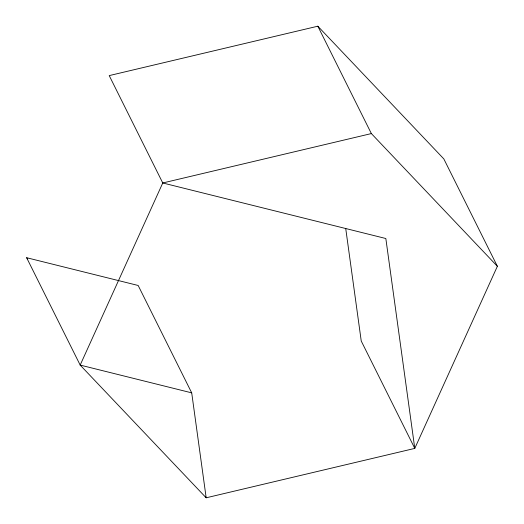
<?xml version="1.0" encoding="UTF-8"?>
<svg xmlns="http://www.w3.org/2000/svg" width="524" height="524" viewBox="0 0 524 524"><rect width="100%" height="100%" fill="white"/><g stroke="black" fill="none" stroke-linecap="round" stroke-linejoin="round"><path stroke-width="0.79" d="M345.709 228.385L361.239 341.026L414.779 448.4L385.834 238.518L162.761 182.974L109.221 75.6L317.826 26.2L443.828 158.91L497.368 266.29L414.779 448.4L206.174 497.8L80.172 365.09L26.632 257.71L138.166 285.482L191.705 392.856L206.174 497.8L205.447 496.339M497.368 266.29L371.359 133.574L162.761 182.974L80.172 365.09L191.705 392.856M26.632 257.71L27.759 258.895M317.826 26.2L371.359 133.574"/></g></svg>
